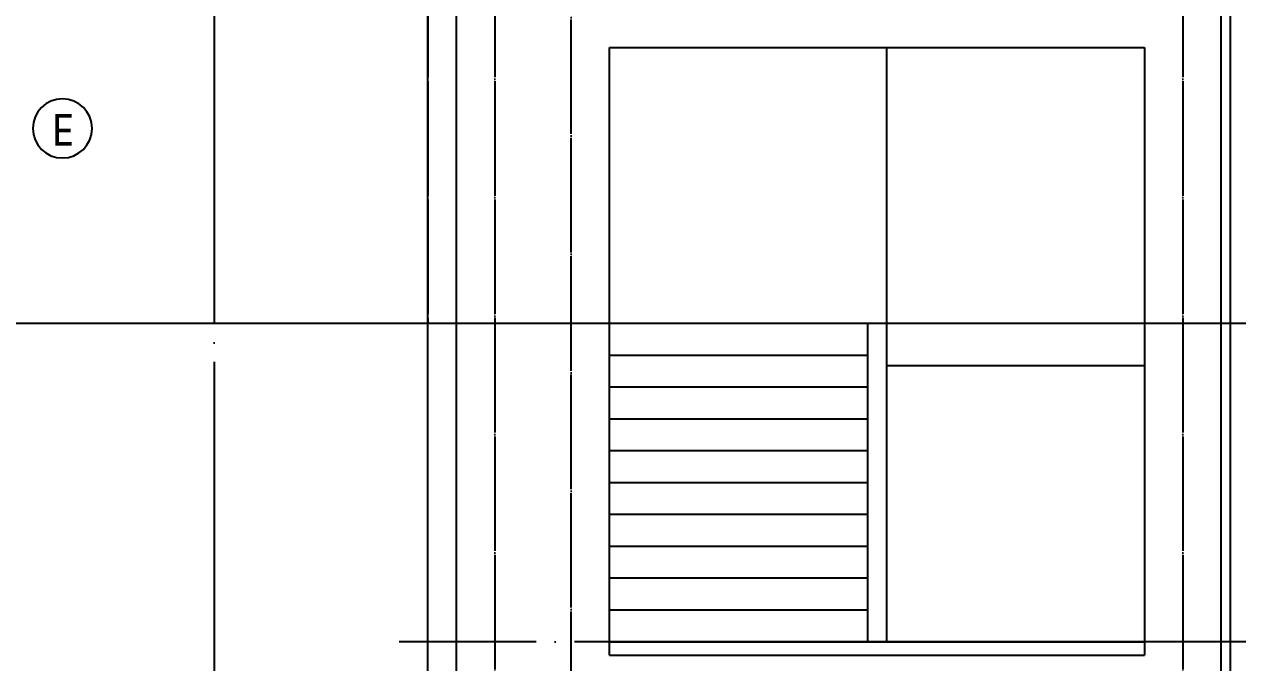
# Model space of a CAD drawing. Header units: millimetres. Extents: x 81033 to 452328, y -17390 to 42241.
# Drawn here: x 393374 to 399723, y 6438 to 9782 of the extents above; entities that cross this region are included whole.
import ezdxf
from ezdxf.enums import TextEntityAlignment as Align

# ---------------------------------------------------------------- set-up
doc = ezdxf.new("R2010")
doc.units = ezdxf.units.MM
doc.header["$LTSCALE"] = 100
doc.header["$MEASUREMENT"] = 0
doc.linetypes.add('CEN', pattern=[62, 60, -1, 0, -1])
for name, color, linetype in [('CEN', 1, 'CEN'), ('CEN(ST)', 1, 'CEN'), ('CON', 2, 'CONTINUOUS'), ('FIN', 8, 'CONTINUOUS'), ('FIN(패널-T75 글라스울)', 6, 'CONTINUOUS'), ('TEXT(NOTE小)', 1, 'CONTINUOUS')]:
    doc.layers.add(name, color=color, linetype=linetype)
doc.styles.add('나눔바른고딕', font='NanumBarunGothic.ttf')

# ---------------------------------------------------------------- blocks, each defined once
blk = doc.blocks.new('E')
at = {"layer": 'TEXT(NOTE小)'}
blk.add_circle((286.7, -86.2), 154.6, dxfattribs=at)
at = {"layer": 'TEXT(NOTE小)', "style": '나눔바른고딕'}
blk.add_text('E', height=165, dxfattribs=at).set_placement((287.5, -79), align=Align.MIDDLE_CENTER)

msp = doc.modelspace()

# ---------------------------------------------------------------- linework, layer by layer
at = {"layer": 'CEN', "ltscale": 10000}
for p, q in [((395485.1, -3195), (395485.1, 11953.2)), ((402252, 8213.9), (378147.4, 8213.9))]:
    msp.add_line(p, q, dxfattribs=at)
at = {"layer": 'CEN(ST)', "ltscale": 0.1}
for p, q in [((395485.1, 35527.7), (395485.1, 8213.9)), ((395835.1, 35527.7), (395835.1, -3195)), ((396235.1, -3195), (396235.1, 35527.7)), ((399435.1, 35527.7), (399435.1, -3195))]:
    msp.add_line(p, q, dxfattribs=at)
at = {"layer": 'CEN(ST)'}
for p, q in [((394367.7, 32813.9, 0), (394367.7, -3195)), ((402252, 6547.2), (395335, 6547.2))]:
    msp.add_line(p, q, dxfattribs=at)
at = {"layer": 'CON', "ltscale": 0.1}
msp.add_line((399635.1, -3195), (399635.1, 33590.2), dxfattribs=at)
at = {"layer": 'CON', "ltscale": 1000}
for p, q in [((395635.1, -3195), (395635.1, 32813.9)), ((396435.1, 9660.6), (399235.1, 9660.6)), ((396435.1, 6477.2), (396435.1, 9660.6)), ((399235.1, 9660.6), (399235.1, 6477.2))]:
    msp.add_line(p, q, dxfattribs=at)
at = {"layer": 'CON', "ltscale": 10000}
msp.add_line((396435.1, 6477.2), (399235.1, 6477.2), dxfattribs=at)
at = {"layer": 'FIN'}
for p, q in [((397885.1, 9660.6), (397885.1, 6547.2)), ((397885.1, 8213.9), (396435.1, 8213.9)), ((397785.1, 8213.9), (397785.1, 6547.2)), ((397785.1, 8047.2), (396435.1, 8047.2)), ((397885.1, 7993.9), (399235.1, 7993.9)), ((397785.1, 7880.6), (396435.1, 7880.6)), ((397785.1, 7713.9), (396435.1, 7713.9)), ((397785.1, 7547.2), (396435.1, 7547.2)), ((397785.1, 7380.6), (396435.1, 7380.6)), ((397785.1, 7213.9), (396435.1, 7213.9)), ((397785.1, 7047.2), (396435.1, 7047.2)), ((397785.1, 6880.6), (396435.1, 6880.6)), ((397785.1, 6713.9), (396435.1, 6713.9))]:
    msp.add_line(p, q, dxfattribs=at)
at = {"layer": 'FIN', "ltscale": 10000}
msp.add_line((396435.1, 6547.2), (399235.1, 6547.2), dxfattribs=at)
at = {"layer": 'FIN(패널-T75 글라스울)', "ltscale": 10000}
msp.add_line((399685.1, -3195), (399685.1, 33590.2), dxfattribs=at)

# ---------------------------------------------------------------- block references
at = {"layer": 'CEN(ST)', "xscale": -1, "rotation": 180}
msp.add_blockref('E', (393287, 9149.5), dxfattribs=at)

doc.saveas('drawing.dxf')
